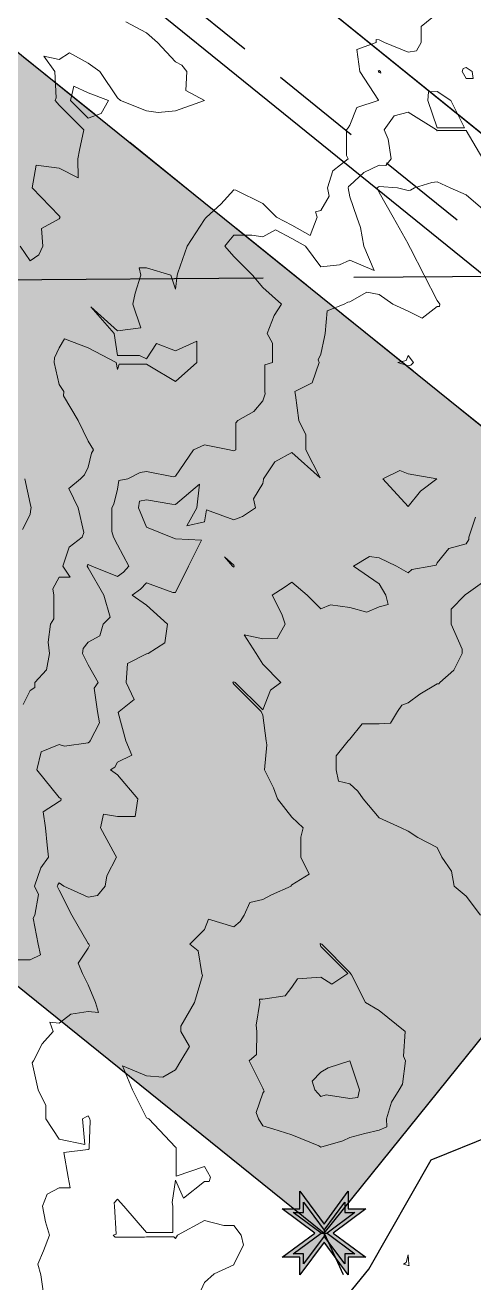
# Model space of a CAD drawing. Extents: x 528314 to 531043, y 6043383 to 6045203.
# Drawn here: x 530592.3 to 530654, y 6044152.9 to 6044325.9 of the extents above; entities that cross this region are included whole.
import ezdxf

# ---------------------------------------------------------------- set-up
doc = ezdxf.new("R2010")
doc.units = 0
doc.header["$LTSCALE"] = 5
for name, pattern in [('foc-ACCESSROAD', [3.75, 2.5, -1.25]), ('foc-TIELINE', [1.875, 1.25, -0.625]), ('foc-UNSURVEYED', [12.5, 10, -2.5])]:
    doc.linetypes.add(name, pattern=pattern)
for name, color, linetype in [('C-RW', 13, 'Continuous'), ('F-AR', 190, 'foc-ACCESSROAD'), ('F-RW', 190, 'Continuous'), ('L-MON', 1, 'Continuous'), ('L-TIE', 7, 'foc-TIELINE'), ('L-USEC', 7, 'foc-UNSURVEYED'), ('P-PROPOSED', 10, 'Continuous'), ('P-PROPOSED-H', 21, 'Continuous'), ('WETLAND', 143, 'Continuous')]:
    doc.layers.add(name, color=color, linetype=linetype)
doc.layers.add('C-TOPO-MAJR', color=7, linetype='Continuous', lineweight=15, true_color=0xd3aa5f)
doc.layers.add('C-TOPO-MINR', color=7, linetype='Continuous', lineweight=13, true_color=0xe9d5af)

# ---------------------------------------------------------------- blocks, each defined once
blk = doc.blocks.new('TEMP')
h = blk.add_hatch(color=255)
h.dxf.hatch_style = 1
h.paths.add_polyline_path([(0, 0.251), (-0.666, 1.152), (-0.666, 0.666), (-1.152, 0.666), (-0.251, 0), (-1.152, -0.666), (-0.666, -0.666), (-0.666, -1.152), (0, -0.251), (0.666, -1.152), (0.666, -0.666), (1.152, -0.666), (0.251, 0), (1.152, 0.666), (0.666, 0.666), (0.666, 1.152)])
h.paths.add_polyline_path([(0.566, 0.849), (0.566, 0.566), (0.849, 0.566), (0.083, 0), (0.849, -0.566), (0.566, -0.566), (0.566, -0.849), (0, -0.083), (-0.566, -0.849), (-0.566, -0.566), (-0.849, -0.566), (-0.083, 0), (-0.849, 0.566), (-0.566, 0.566), (-0.566, 0.849), (0, 0.083)], flags=16)
h = blk.add_hatch(color=1)
h.dxf.hatch_style = 1
h.paths.add_polyline_path([(0, 0.083), (-0.566, 0.849), (-0.566, 0.566), (-0.849, 0.566), (-0.083, 0), (-0.849, -0.566), (-0.566, -0.566), (-0.566, -0.849), (0, -0.083), (0.566, -0.849), (0.566, -0.566), (0.849, -0.566), (0.083, 0), (0.849, 0.566), (0.566, 0.566), (0.566, 0.849)])
at = {"color": 1}
for p, q in [((-0.083, 0), (0.083, 0)), ((0, 0.083), (0, -0.083))]:
    blk.add_line(p, q, dxfattribs=at)
at = {"color": 255, "flags": 128}
blk.add_lwpolyline([(-0.251, 0), (-1.152, 0.666), (-0.666, 0.666), (-0.666, 1.152), (0, 0.251), (0.666, 1.152), (0.666, 0.666), (1.152, 0.666), (0.251, 0), (1.152, -0.666), (0.666, -0.666), (0.666, -1.152), (0, -0.251), (-0.666, -1.152), (-0.666, -0.666), (-1.152, -0.666)], close=True, dxfattribs=at)
at = {"color": 1, "flags": 128}
blk.add_lwpolyline([(-0.083, 0), (-0.849, 0.566), (-0.566, 0.566), (-0.566, 0.849), (0, 0.083), (0.566, 0.849), (0.566, 0.566), (0.849, 0.566), (0.083, 0), (0.849, -0.566), (0.566, -0.566), (0.566, -0.849), (0, -0.083), (-0.566, -0.849), (-0.566, -0.566), (-0.849, -0.566)], close=True, dxfattribs=at)

msp = doc.modelspace()

# ---------------------------------------------------------------- hatches: boundary and pattern name
at = {"layer": 'P-PROPOSED-H'}
h = msp.add_hatch(color=256, dxfattribs=at)
h.dxf.hatch_style = 1
h.paths.add_polyline_path([(530696.143, 6044237.575), (530560.987, 6044346.534), (530468.237, 6044292.914), (530633.417, 6044159.762)])

# ---------------------------------------------------------------- linework, layer by layer
at = {"layer": 'C-RW', "flags": 128}
msp.add_lwpolyline([(531039.462, 6044001.477), (530703.564, 6044271.811), (530625.836, 6044334.621), (530650.966, 6044365.713), (530604.319, 6044403.415), (530579.188, 6044372.308), (530341.151, 6044564.68), (530028.797, 6044817.092)], dxfattribs=at)
at = {"layer": 'C-TOPO-MAJR', "linetype": 'Continuous', "lineweight": 15, "flags": 128}
for points, elevation in [([(530641.184, 6044319.474), (530640.977, 6044319.619), (530640.87, 6044319.58), (530640.884, 6044319.474), (530640.977, 6044319.332), (530641.208, 6044319.242), (530641.184, 6044319.474)], 825), ([(530653.765, 6044319.474), (530652.977, 6044320.037), (530652.539, 6044319.912), (530652.414, 6044319.474), (530652.977, 6044318.528), (530653.923, 6044318.528), (530653.765, 6044319.474)], 825), ([(530650.855, 6044315.474), (530648.977, 6044316.749), (530647.785, 6044316.665), (530647.685, 6044315.474), (530648.977, 6044311.718), (530652.733, 6044311.718), (530650.855, 6044315.474)], 825), ([(530644.338, 6044184.112), (530644.582, 6044187.474), (530640.977, 6044190.357), (530639.095, 6044191.474), (530637.172, 6044195.278), (530637.049, 6044195.474), (530636.977, 6044195.617), (530633.123, 6044199.474), (530632.977, 6044199.522), (530632.879, 6044199.571), (530632.893, 6044199.474), (530632.977, 6044199.181), (530636.69, 6044195.474), (530634.463, 6044193.987), (530632.977, 6044194.943), (530629.739, 6044194.712), (530628.977, 6044193.569), (530628.064, 6044192.386), (530624.977, 6044191.927), (530624.523, 6044191.927), (530624.558, 6044191.474), (530624.081, 6044188.37), (530624.186, 6044187.474), (530624.11, 6044184.341), (530623.09, 6044183.474), (530624.977, 6044179.699), (530625.075, 6044179.474), (530625.191, 6044179.26), (530624.977, 6044179.022), (530624.09, 6044176.36), (530624.386, 6044175.474), (530624.977, 6044174.493), (530626.369, 6044174.081), (530628.977, 6044173.288), (530632.68, 6044171.77), (530632.977, 6044171.598), (530635.98, 6044172.471), (530636.977, 6044172.899), (530639.007, 6044173.444), (530640.977, 6044173.937), (530642.057, 6044174.394), (530642.014, 6044175.474), (530642.673, 6044177.778), (530643.752, 6044179.474), (530644.184, 6044180.266), (530644.611, 6044183.474), (530644.338, 6044184.112)], 826)]:
    msp.add_lwpolyline(points, close=True, dxfattribs=dict(at, elevation=elevation))
for points, elevation in [([(530655.249, 6044307.474), (530652.977, 6044311.369), (530649.081, 6044311.369), (530648.977, 6044311.327), (530648.898, 6044311.474), (530644.977, 6044313.898), (530643.063, 6044313.387), (530641.671, 6044311.474), (530642.25, 6044310.201), (530642.639, 6044307.474), (530641.905, 6044306.546), (530640.977, 6044306.614), (530638.867, 6044305.583), (530636.977, 6044303.82), (530636.781, 6044303.67), (530636.719, 6044303.474), (530636.977, 6044302.269), (530637.938, 6044299.474), (530638.427, 6044298.023), (530638.9, 6044295.474), (530640.307, 6044292.143), (530636.977, 6044293.522), (530635.543, 6044292.908), (530632.977, 6044292.622), (530630.839, 6044295.474), (530628.977, 6044296.504), (530626.749, 6044297.702), (530624.977, 6044296.763), (530623.455, 6044296.996), (530620.977, 6044296.996), (530620.303, 6044296.147), (530619.768, 6044295.474), (530620.977, 6044294.064), (530623.567, 6044291.474), (530624.977, 6044289.781), (530627.557, 6044287.474), (530626.526, 6044285.924), (530625.575, 6044283.474), (530626.334, 6044282.116), (530626.334, 6044279.474), (530625.286, 6044279.164), (530625.286, 6044275.474), (530625.303, 6044275.147), (530624.977, 6044274.198), (530623.733, 6044272.717), (530621.545, 6044271.474), (530621.261, 6044271.19), (530621.261, 6044267.474), (530621.09, 6044267.36), (530620.977, 6044267.311), (530620.409, 6044267.474), (530616.977, 6044268.16), (530615.43, 6044267.474), (530612.977, 6044263.852), (530612.693, 6044263.757), (530608.977, 6044264.499), (530608.122, 6044264.328), (530606.412, 6044263.474), (530605.181, 6044263.269), (530604.977, 6044262.056), (530604.48, 6044259.971), (530604.209, 6044259.474), (530604.209, 6044256.241), (530604.444, 6044255.474), (530604.977, 6044254.399), (530606.557, 6044251.474), (530605.813, 6044250.637), (530604.977, 6044250.052), (530601.452, 6044251.474), (530600.977, 6044251.687), (530600.857, 6044251.593), (530600.817, 6044251.474), (530600.977, 6044251.234), (530603.131, 6044247.474), (530603.995, 6044244.455), (530603.008, 6044243.474), (530602.58, 6044241.87), (530600.977, 6044240.999), (530600.292, 6044240.158), (530600.2, 6044239.474), (530600.977, 6044237.921), (530602.333, 6044235.474), (530601.778, 6044234.672), (530602.229, 6044231.474), (530602.525, 6044229.925), (530601.241, 6044227.474), (530601.149, 6044227.301), (530600.977, 6044227.189), (530597.726, 6044226.725), (530596.977, 6044226.929), (530594.494, 6044225.957), (530593.888, 6044223.474), (530596.977, 6044219.673), (530597.261, 6044219.474), (530597.22, 6044219.23), (530596.977, 6044219.089), (530594.772, 6044217.678), (530595.093, 6044215.474), (530595.33, 6044213.121), (530595.496, 6044211.474), (530594.442, 6044210.009), (530593.583, 6044207.474), (530594.122, 6044206.328), (530593.625, 6044203.474), (530593.402, 6044203.048), (530594.067, 6044199.474), (530594.424, 6044198.027), (530592.977, 6044197.335), (530591.115, 6044197.335)], 825), ([(530655.214, 6044249.236), (530652.977, 6044247.596), (530652.885, 6044247.565), (530652.773, 6044247.474), (530650.875, 6044245.575), (530650.875, 6044243.474), (530652.412, 6044240.038), (530652.415, 6044239.474), (530651.269, 6044237.181), (530649.317, 6044235.474), (530649.175, 6044235.275), (530648.977, 6044235.275), (530646.587, 6044233.863), (530644.977, 6044232.679), (530644.093, 6044232.357), (530643.504, 6044231.474), (530642.55, 6044229.901), (530640.977, 6044229.784), (530638.666, 6044229.785), (530636.977, 6044227.689), (530636.847, 6044227.603), (530636.718, 6044227.474), (530635.055, 6044225.396), (530635.055, 6044223.474), (530635.404, 6044221.901), (530636.977, 6044221.552), (530638.049, 6044220.545), (530638.767, 6044219.474), (530640.977, 6044216.849), (530644.003, 6044215.474), (530644.977, 6044215.041), (530646.29, 6044214.161), (530648.977, 6044212.802), (530649.59, 6044211.474), (530650.935, 6044209.516), (530651.314, 6044207.474), (530652.977, 6044206.088), (530654.937, 6044203.474)], 826)]:
    msp.add_lwpolyline(points, dxfattribs=dict(at, elevation=elevation))
at = {"layer": 'C-TOPO-MINR', "linetype": 'Continuous', "lineweight": 13, "flags": 128}
for points, elevation in [([(530606.128, 6044326.322), (530608.977, 6044324.803), (530610.511, 6044323.474), (530612.977, 6044320.802), (530613.845, 6044320.342), (530614.517, 6044319.474), (530614.389, 6044316.885), (530616.965, 6044315.474), (530612.977, 6044314.085), (530610.603, 6044313.847), (530608.977, 6044314.097), (530605.4, 6044315.474), (530604.977, 6044315.857), (530602.553, 6044319.474), (530600.977, 6044320.652), (530598.384, 6044322.066), (530596.977, 6044321.127), (530594.855, 6044321.596), (530596.382, 6044319.474), (530596.578, 6044315.872), (530596.415, 6044315.474), (530596.977, 6044314.845), (530600.348, 6044311.474), (530599.786, 6044308.665), (530599.547, 6044307.474), (530599.574, 6044304.876), (530596.977, 6044306.182), (530593.824, 6044306.626), (530593.278, 6044303.474), (530596.977, 6044299.625), (530597.128, 6044299.474), (530597.081, 6044299.37), (530596.977, 6044299.221), (530594.552, 6044297.898), (530594.717, 6044295.474), (530594.192, 6044294.258), (530592.977, 6044293.458), (530591.633, 6044295.474)], 824.4), ([(530648.977, 6044327.442), (530646.787, 6044325.663), (530646.787, 6044323.474), (530646.143, 6044322.308), (530644.977, 6044322.163), (530641.701, 6044323.474), (530640.977, 6044323.836), (530640.577, 6044323.873), (530640.577, 6044323.474), (530637.935, 6044322.515), (530638.324, 6044319.474), (530640.909, 6044315.541), (530640.838, 6044315.474), (530637.929, 6044314.521), (530636.977, 6044312.103), (530636.707, 6044311.743), (530636.504, 6044311.474), (530636.504, 6044307.946), (530636.741, 6044307.474), (530634.611, 6044305.84), (530633.862, 6044303.474), (530634.103, 6044302.347), (530632.977, 6044300.376), (530632.255, 6044300.195), (530632.461, 6044299.474), (530631.496, 6044296.955), (530628.977, 6044298.349), (530626.884, 6044299.474), (530624.977, 6044301.326), (530621.272, 6044303.178), (530620.977, 6044303.22), (530619.228, 6044301.222), (530617.23, 6044299.474), (530617.118, 6044299.332), (530616.977, 6044299.155), (530614.595, 6044295.474), (530613.316, 6044291.813), (530613.197, 6044291.474), (530612.977, 6044289.575), (530612.345, 6044291.474), (530608.977, 6044292.484), (530607.966, 6044292.484), (530608.2, 6044291.474), (530607.441, 6044289.009), (530607.112, 6044287.474), (530608.215, 6044284.235), (530604.977, 6044283.841), (530601.333, 6044287.118), (530604.559, 6044283.474), (530604.977, 6044280.442), (530608.008, 6044280.442), (530608.977, 6044279.957), (530610.383, 6044282.067), (530612.977, 6044281.095), (530615.897, 6044282.394), (530615.897, 6044279.474), (530612.977, 6044276.88), (530609.46, 6044278.99), (530608.977, 6044279.232), (530605.219, 6044279.232), (530604.977, 6044278.505), (530604.834, 6044279.474), (530600.977, 6044281.48), (530597.717, 6044282.733), (530596.977, 6044281.499), (530596.355, 6044280.095), (530596.284, 6044279.474), (530596.977, 6044276.434), (530597.616, 6044275.474), (530597.563, 6044274.888), (530599.579, 6044271.474), (530600.977, 6044268.677), (530601.719, 6044267.474), (530601.436, 6044267.015), (530600.977, 6044265.066), (530600.446, 6044264.004), (530599.916, 6044263.474), (530598.292, 6044262.159), (530599.592, 6044259.474), (530600.376, 6044256.074), (530600.119, 6044255.474), (530598.354, 6044254.097), (530597.484, 6044251.474), (530598.497, 6044249.953), (530596.977, 6044249.953), (530596.089, 6044248.362), (530596.224, 6044247.474), (530596.224, 6044244.227), (530595.763, 6044243.474), (530595.44, 6044241.01), (530595.645, 6044239.474), (530595.224, 6044237.227), (530593.646, 6044235.474), (530593.646, 6044234.805), (530592.977, 6044234.359), (530592.015, 6044232.436)], 824.8), ([(530656.54, 6044299.474), (530652.977, 6044302.527), (530650.768, 6044303.474), (530648.977, 6044304.297), (530648.236, 6044304.215), (530645.838, 6044303.474), (530645.29, 6044303.161), (530644.977, 6044303.105), (530643.499, 6044303.474), (530640.977, 6044303.659), (530640.852, 6044303.598), (530640.718, 6044303.474), (530640.977, 6044302.844), (530642.902, 6044299.474), (530644.977, 6044295.789), (530645.118, 6044295.474), (530645.304, 6044295.146), (530647.189, 6044291.474), (530648.977, 6044287.989), (530649.32, 6044287.474), (530649.301, 6044287.15), (530648.977, 6044287.15), (530646.881, 6044285.569), (530644.977, 6044286.55), (530642.852, 6044287.474), (530640.977, 6044288.813), (530639.288, 6044289.163), (530636.977, 6044287.809), (530636.684, 6044287.767), (530636.195, 6044287.474), (530633.856, 6044286.594), (530633.551, 6044283.474), (530633.456, 6044282.995), (530632.977, 6044280.603), (530632.6, 6044279.85), (530632.726, 6044279.474), (530631.789, 6044276.662), (530629.412, 6044275.474), (530629.48, 6044274.971), (530629.944, 6044271.474), (530630.911, 6044269.539), (530630.911, 6044267.474), (530632.852, 6044263.598), (530628.977, 6044267.087), (530626.618, 6044265.833), (530625.098, 6044263.474), (530625.077, 6044263.374), (530624.977, 6044262.845), (530623.711, 6044260.74), (530623.963, 6044259.474), (530622.171, 6044258.279), (530620.977, 6044257.844), (530617.252, 6044259.198), (530616.977, 6044257.549), (530614.54, 6044257.036), (530615.9, 6044259.474), (530616.264, 6044262.761), (530612.977, 6044259.948), (530612.455, 6044259.995), (530608.977, 6044260.574), (530608.033, 6044260.417), (530607.874, 6044259.474), (530608.977, 6044256.828), (530612.36, 6044255.474), (530612.977, 6044255.22), (530616.567, 6044255.064), (530614.743, 6044251.474), (530612.977, 6044247.83), (530612.62, 6044247.83), (530608.977, 6044249.196), (530608.166, 6044248.284), (530607.008, 6044247.474), (530608.977, 6044246.095), (530611.89, 6044243.474), (530611.516, 6044240.934), (530609.208, 6044239.474), (530609.043, 6044239.407), (530608.977, 6044239.396), (530606.362, 6044238.089), (530606.208, 6044235.474), (530607.301, 6044233.149), (530605.208, 6044231.474), (530605.104, 6044231.346), (530606.159, 6044227.474), (530606.948, 6044225.502), (530604.977, 6044224.518), (530604.615, 6044223.835), (530604.057, 6044223.474), (530604.977, 6044222.777), (530607.809, 6044219.474), (530607.411, 6044217.039), (530604.977, 6044217.039), (530603.07, 6044217.381), (530602.664, 6044215.474), (530604.679, 6044211.771), (530604.841, 6044211.474), (530603.541, 6044208.909), (530603.312, 6044207.474), (530602.248, 6044206.203), (530600.977, 6044205.953), (530597.629, 6044207.474), (530596.977, 6044207.93), (530596.786, 6044207.665), (530596.721, 6044207.474), (530596.977, 6044206.93), (530598.705, 6044203.474), (530600.977, 6044199.578), (530601.056, 6044199.474), (530601.134, 6044199.316), (530600.977, 6044198.934), (530599.582, 6044196.868), (530600.197, 6044195.474), (530600.977, 6044193.914), (530601.982, 6044191.474), (530602.363, 6044190.088), (530600.977, 6044190.253), (530598.595, 6044189.856), (530596.977, 6044188.643), (530595.684, 6044188.766), (530596.144, 6044187.474), (530594.646, 6044185.805), (530593.449, 6044183.474), (530593.278, 6044183.172), (530594.068, 6044179.474), (530595.152, 6044177.298), (530595.152, 6044175.474), (530596.977, 6044172.696), (530600.517, 6044171.933), (530600.19, 6044175.474), (530600.691, 6044175.76), (530600.977, 6044175.867), (530601.209, 6044175.474), (530601.245, 6044175.205), (530601.124, 6044171.474), (530601.086, 6044171.365), (530600.977, 6044171.265), (530597.606, 6044170.844), (530598.219, 6044167.474), (530598.483, 6044165.967), (530596.977, 6044165.967), (530595.342, 6044165.108), (530594.68, 6044163.474), (530595.114, 6044161.336), (530595.629, 6044159.474), (530594.842, 6044157.339), (530594.055, 6044155.474), (530594.443, 6044154.007), (530594.824, 6044151.474)], 825.2), ([(530592.262, 6044263.474), (530592.977, 6044260.098), (530593.131, 6044259.474), (530593.1, 6044259.35), (530592.977, 6044258.549), (530591.951, 6044256.5)], 824.4), ([(530654.245, 6044258.205), (530653.335, 6044255.474), (530653.315, 6044255.135), (530652.977, 6044254.561), (530650.57, 6044253.88), (530648.977, 6044251.922), (530648.829, 6044251.621), (530648.084, 6044251.474), (530645.464, 6044250.987), (530644.977, 6044250.566), (530643.389, 6044251.474), (530640.977, 6044252.635), (530639.664, 6044252.787), (530637.475, 6044251.474), (530640.977, 6044249.061), (530641.884, 6044247.474), (530642.247, 6044246.204), (530640.977, 6044245.886), (530639.3, 6044245.15), (530636.977, 6044245.802), (530634.317, 6044246.134), (530632.977, 6044245.598), (530631.102, 6044247.474), (530628.977, 6044249.245), (530627.903, 6044248.547), (530626.25, 6044247.474), (530627.595, 6044244.856), (530628.072, 6044243.474), (530626.943, 6044241.507), (530624.977, 6044241.464), (530622.41, 6044242.04), (530624.089, 6044239.474), (530624.977, 6044237.993), (530627.456, 6044235.474), (530626.049, 6044234.401), (530624.977, 6044231.695), (530621.198, 6044235.474), (530620.977, 6044235.584), (530620.914, 6044235.537), (530620.85, 6044235.474), (530620.977, 6044235.252), (530624.755, 6044231.474), (530624.977, 6044230.984), (530625.433, 6044227.474), (530625.559, 6044226.891), (530625.214, 6044223.474), (530626.476, 6044220.973), (530627.025, 6044219.474), (530628.977, 6044216.956), (530630.544, 6044215.474), (530630.231, 6044214.219), (530630.231, 6044211.474), (530631.351, 6044209.099), (530628.977, 6044207.654), (530628.898, 6044207.552), (530628.88, 6044207.474), (530626.164, 6044206.286), (530624.977, 6044205.636), (530623.22, 6044205.23), (530622.422, 6044203.474), (530621.86, 6044202.59), (530620.977, 6044201.884), (530617.532, 6044202.918), (530616.977, 6044201.529), (530614.967, 6044199.474), (530616.079, 6044198.575), (530616.606, 6044195.474), (530616.682, 6044195.179), (530615.61, 6044191.474), (530613.73, 6044188.227), (530613.73, 6044187.474), (530614.922, 6044185.419), (530613.721, 6044183.474), (530612.977, 6044182.196), (530611.244, 6044181.206), (530608.977, 6044181.395), (530605.684, 6044182.767), (530607.056, 6044179.474), (530608.977, 6044175.631), (530609.292, 6044175.474), (530612.977, 6044171.566), (530613.045, 6044171.542), (530613.077, 6044171.474), (530613.077, 6044167.574), (530616.977, 6044168.934), (530617.811, 6044167.474), (530617.599, 6044166.852), (530616.977, 6044166.852), (530614.077, 6044164.574), (530612.977, 6044167.052), (530612.497, 6044163.953), (530612.607, 6044163.474), (530612.607, 6044159.843), (530608.977, 6044159.843), (530605.864, 6044163.474), (530604.977, 6044164.411), (530604.532, 6044163.918), (530604.586, 6044163.474), (530604.828, 6044159.622), (530604.408, 6044159.474), (530604.696, 6044159.193), (530604.977, 6044159.197), (530608.7, 6044159.197), (530608.977, 6044159.252), (530612.755, 6044159.252), (530612.977, 6044159.03), (530613.234, 6044159.474), (530616.977, 6044161.491), (530619.62, 6044160.831), (530620.977, 6044160.831), (530621.995, 6044159.474), (530622.334, 6044158.116), (530621.012, 6044155.474), (530621.016, 6044155.434), (530620.977, 6044155.407), (530618.292, 6044154.159), (530616.977, 6044152.963), (530616.287, 6044151.474)], 825.6), ([(530655.214, 6044249.236), (530652.977, 6044247.596), (530652.885, 6044247.565), (530652.773, 6044247.474), (530650.875, 6044245.575), (530650.875, 6044243.474), (530652.412, 6044240.038), (530652.415, 6044239.474), (530651.269, 6044237.181), (530649.317, 6044235.474), (530649.175, 6044235.275), (530648.977, 6044235.275), (530646.587, 6044233.863), (530644.977, 6044232.679), (530644.093, 6044232.357), (530643.504, 6044231.474), (530642.55, 6044229.901), (530640.977, 6044229.784), (530638.666, 6044229.785), (530636.977, 6044227.689), (530636.847, 6044227.603), (530636.718, 6044227.474), (530635.055, 6044225.396), (530635.055, 6044223.474), (530635.404, 6044221.901), (530636.977, 6044221.552), (530638.049, 6044220.545), (530638.767, 6044219.474), (530640.977, 6044216.849), (530644.003, 6044215.474), (530644.977, 6044215.041), (530646.29, 6044214.161), (530648.977, 6044212.802), (530649.59, 6044211.474), (530650.935, 6044209.516), (530651.314, 6044207.474), (530652.977, 6044206.088), (530654.937, 6044203.474)], 826)]:
    msp.add_lwpolyline(points, dxfattribs=dict(at, elevation=elevation))
for points, elevation in [([(530602.748, 6044313.703), (530603.762, 6044315.474), (530600.977, 6044316.563), (530598.999, 6044317.452), (530598.549, 6044315.474), (530600.977, 6044313.045), (530602.748, 6044313.703)], 824.4), ([(530645.336, 6044279.114), (530645.709, 6044279.474), (530644.977, 6044280.416), (530644.694, 6044279.756), (530643.562, 6044279.474), (530644.977, 6044279.002), (530645.336, 6044279.114)], 825.6), ([(530646.663, 6044261.788), (530648.92, 6044263.474), (530644.977, 6044264.169), (530643.817, 6044264.633), (530641.497, 6044263.474), (530644.977, 6044259.694), (530646.663, 6044261.788)], 825.2), ([(530621.027, 6044251.423), (530621.051, 6044251.474), (530620.977, 6044251.616), (530619.711, 6044252.739), (530620.816, 6044251.474), (530620.977, 6044251.313), (530621.027, 6044251.423)], 825.2), ([(530644.338, 6044184.112), (530644.582, 6044187.474), (530640.977, 6044190.357), (530639.095, 6044191.474), (530637.172, 6044195.278), (530637.049, 6044195.474), (530636.977, 6044195.617), (530633.123, 6044199.474), (530632.977, 6044199.522), (530632.879, 6044199.571), (530632.893, 6044199.474), (530632.977, 6044199.181), (530636.69, 6044195.474), (530634.463, 6044193.987), (530632.977, 6044194.943), (530629.739, 6044194.712), (530628.977, 6044193.569), (530628.064, 6044192.386), (530624.977, 6044191.927), (530624.523, 6044191.927), (530624.558, 6044191.474), (530624.081, 6044188.37), (530624.186, 6044187.474), (530624.11, 6044184.341), (530623.09, 6044183.474), (530624.977, 6044179.699), (530625.075, 6044179.474), (530625.191, 6044179.26), (530624.977, 6044179.022), (530624.09, 6044176.36), (530624.386, 6044175.474), (530624.977, 6044174.493), (530626.369, 6044174.081), (530628.977, 6044173.288), (530632.68, 6044171.77), (530632.977, 6044171.598), (530635.98, 6044172.471), (530636.977, 6044172.899), (530639.007, 6044173.444), (530640.977, 6044173.937), (530642.057, 6044174.394), (530642.014, 6044175.474), (530642.673, 6044177.778), (530643.752, 6044179.474), (530644.184, 6044180.266), (530644.611, 6044183.474), (530644.338, 6044184.112)], 826), ([(530638.049, 6044178.401), (530638.283, 6044179.474), (530636.977, 6044183.472), (530633.977, 6044182.473), (530632.977, 6044181.873), (530631.778, 6044180.673), (530632.12, 6044179.474), (530632.977, 6044178.551), (530633.682, 6044178.768), (530636.977, 6044178.274), (530638.049, 6044178.401)], 826.4), ([(530645.08, 6044155.474), (530644.977, 6044156.783), (530644.715, 6044155.736), (530644.322, 6044155.474), (530644.977, 6044155.313), (530645.132, 6044155.318), (530645.08, 6044155.474)], 825.6)]:
    msp.add_lwpolyline(points, close=True, dxfattribs=dict(at, elevation=elevation))
at = {"layer": 'F-AR', "flags": 128}
for points in [[(530028.903, 6044801.157), (530129.393, 6044720.151), (530661.381, 6044291.295), (530939.06, 6044067.457), (530969.387, 6044043.009), (531039.565, 6043986.437)], [(531039.741, 6043960.6), (530969.564, 6044017.171), (530939.237, 6044041.619), (530129.566, 6044694.313), (530029.075, 6044775.32)]]:
    msp.add_lwpolyline(points, dxfattribs=at)
at = {"layer": 'F-RW'}
for points in [[(530028.797, 6044817.092), (530129.289, 6044735.885), (530296.942, 6044600.405), (530305.223, 6044593.713), (530341.151, 6044564.68), (530579.183, 6044372.324), (530589.804, 6044363.741), (530625.837, 6044334.623), (530679.279, 6044291.436), (530703.564, 6044271.811), (530938.958, 6044082.377), (530969.285, 6044057.971), (531039.462, 6044001.495)], [(531039.594, 6043982.146), (530969.418, 6044038.621), (530939.09, 6044063.027), (530692.327, 6044261.616), (530655.631, 6044291.27), (530576.306, 6044355.374), (530564.999, 6044364.511), (530329.716, 6044554.645), (530129.418, 6044716.505), (530028.926, 6044797.759)]]:
    msp.add_lwpolyline(points, dxfattribs=at)
at = {"layer": 'L-TIE', "flags": 128}
msp.add_lwpolyline([(530633.417, 6044159.762), (530943.016, 6043489.02)], dxfattribs=at)
at = {"layer": 'L-USEC'}
msp.add_line((530937.515, 6044293.251), (530534.896, 6044290.421), dxfattribs=at)
at = {"layer": 'P-PROPOSED'}
msp.add_lwpolyline([(530696.143, 6044237.575), (530560.987, 6044346.534), (530468.237, 6044292.914), (530633.417, 6044159.762)], close=True, dxfattribs=at)
at = {"layer": 'WETLAND'}
msp.add_lwpolyline([(530554.189, 6043984.279), (530545.718, 6044018.231), (530537.25, 6044046.476), (530525.146, 6044060.548), (530518.621, 6044078.808), (530515.478, 6044099.177), (530525.481, 6044125.028), (530547.515, 6044126.08), (530576.713, 6044128.331), (530600.192, 6044140.111), (530617.905, 6044141.914), (530632.774, 6044146.472), (530639.587, 6044154.789), (530648.122, 6044169.86), (530664.912, 6044176.63)], dxfattribs=at)

# ---------------------------------------------------------------- block references
at = {"layer": 'L-MON', "xscale": 4.99741000000002, "yscale": 4.99741000000002, "zscale": 4.99741000000002}
msp.add_blockref('TEMP', (530633.417, 6044159.762), dxfattribs=at)

doc.saveas('drawing.dxf')
